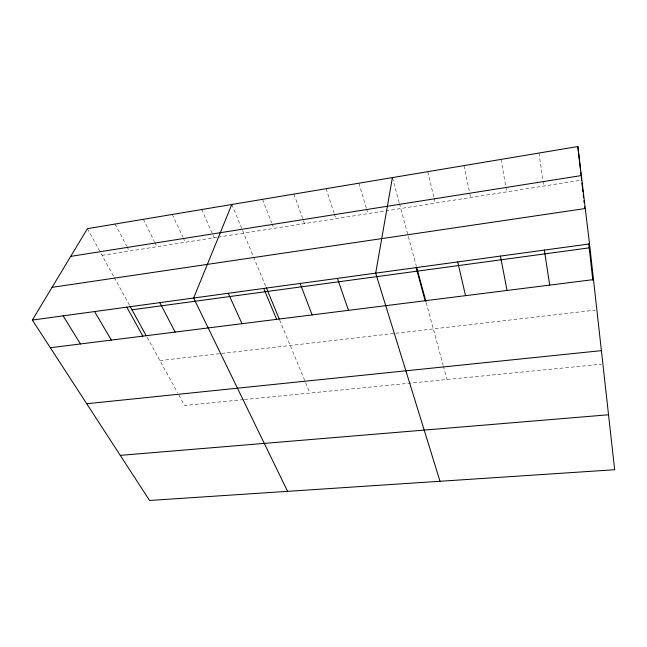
<?xml version="1.0" encoding="UTF-8"?>
<svg xmlns="http://www.w3.org/2000/svg" width="647" height="647" viewBox="0 0 647 647"><rect width="100%" height="100%" fill="white"/><g stroke="black" fill="none" stroke-linecap="round" stroke-linejoin="round"><path stroke-width="0.49" stroke-dasharray="3.23 2.43" d="M102.056 255.339L217.133 237.287M218.12 237.134L384.868 210.979M385.863 210.825L580.618 180.278M159.898 360.597L394.84 333.367M395.81 333.254L595.159 310.148M243.426 399.636L184.557 405.459L177.99 393.513M244.429 399.531L601.233 364.221M87.402 228.674L113.791 276.69M114.26 277.555L129.57 305.4M147.176 337.443L177.521 392.664M115.109 224.04L126.513 245.836M126.966 246.709L129.246 251.068M143.383 219.301L154.358 241.412M154.795 242.293L156.995 246.717M172.248 214.464L182.778 236.899M183.198 237.797L185.301 242.277M201.718 209.531L214.189 237.748M231.812 204.492L253.155 256.01M253.535 256.932L265.966 286.928M279.65 319.958L309.929 393.053M262.553 199.341L271.603 222.778M271.966 223.716L273.778 228.407M293.956 194.084L304.511 223.579M326.056 188.706L334.062 213.041M334.37 213.979L335.906 218.662M358.867 183.214L366.275 207.922M366.558 208.876L367.981 213.631M392.405 177.593L399.191 202.697M399.45 203.659L416.385 266.305M426.203 302.618L443.098 365.102M443.357 366.056L446.988 379.49M427.764 171.673L433.87 197.189M434.105 198.168L435.285 203.069M463.956 165.616L470.604 197.537M501.013 159.405L505.703 185.964M505.873 186.951L506.747 191.868M538.967 153.048L542.873 180.06M543.019 181.063L543.739 186.061"/><path stroke-width="0.97" d="M392.405 177.593L375.681 273.139L440.017 481.271M231.812 204.492L193.631 298.016L287.591 491.348M32.35 320.063L87.402 228.674L577.852 146.537L589.522 243.919L614.65 469.73L149.57 500.463L32.35 320.063L589.522 243.919M70.709 256.382L581.329 175.572M52.059 287.349L585.284 208.52M131.98 309.792L589.199 247.858M50.337 347.738L593.493 279.609M86.722 403.736L601.395 350.642M120.269 455.367L608.536 414.767M63.115 315.857L80.479 343.953M94.599 311.555L111.316 340.087M126.828 307.147L142.858 336.133M130.047 306.282L146.246 335.744M159.833 302.634L175.135 332.081M228.254 293.285L241.994 323.694M263.741 288.441L276.633 319.351M266.329 287.818L279.278 319.06M300.119 283.467L312.113 314.903M337.419 278.372L348.474 310.342M416.644 267.26L425.944 301.656M416.15 267.607L425.119 300.726M457.72 261.93L465.549 295.655M500.438 256.091L507.054 290.446M544.362 250.09L549.683 285.101M577.852 146.537L580.513 170.242M580.731 172.223L581.063 175.183M581.281 177.157L581.613 180.125M581.944 183.052L582.381 186.967M582.599 188.924L582.931 191.86M583.254 194.787L583.586 197.723M583.918 200.659L584.136 202.616M584.573 206.53L584.791 208.496M588.754 243.911L592.822 280.224"/></g></svg>
